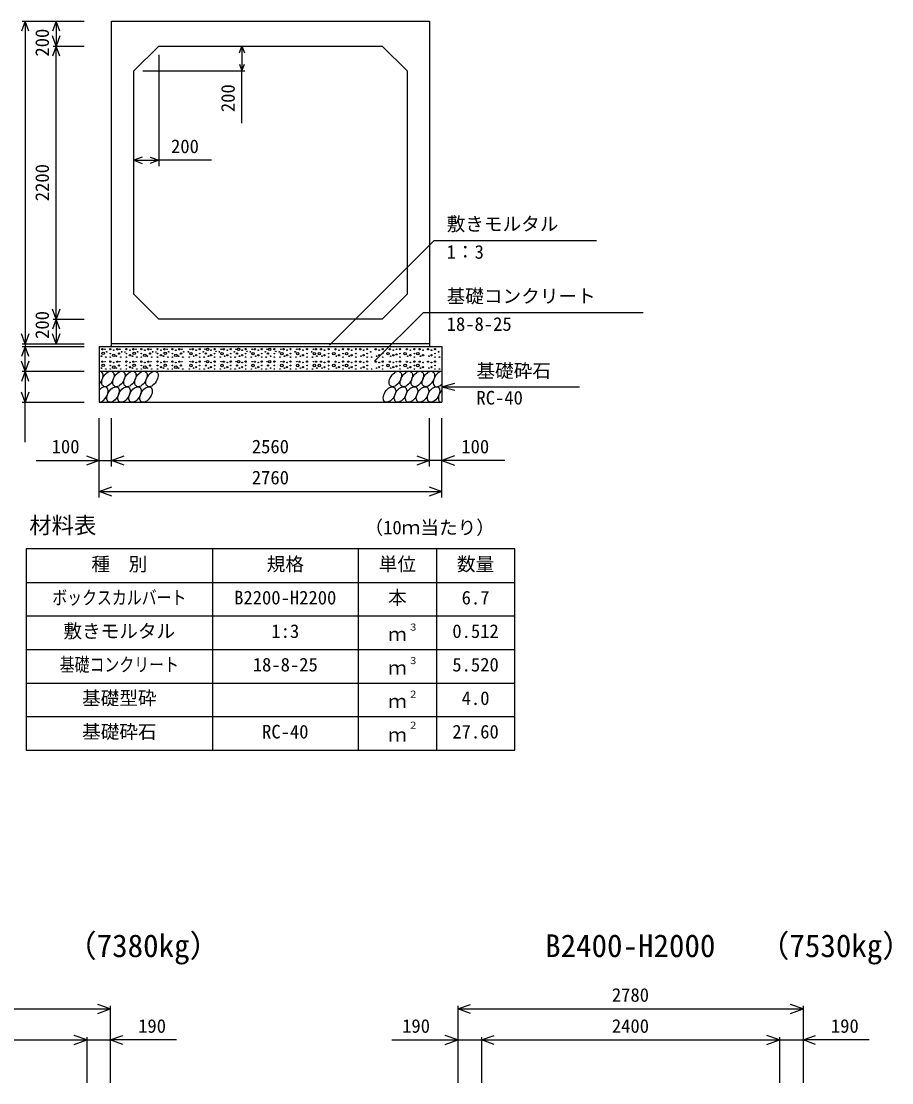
# Model space of a CAD drawing. Units: millimetres, scale not verified. Extents: x -100800 to 100800, y -35640 to 35640.
# Drawn here: x 81432 to 88444, y 17928 to 26480 of the extents above; entities that cross this region are included whole.
import ezdxf
from ezdxf.enums import TextEntityAlignment as Align

# ---------------------------------------------------------------- set-up
doc = ezdxf.new("R2010")
doc.units = ezdxf.units.MM
doc.header["$LTSCALE"] = 120
for name, color, linetype, lineweight in [('0-0_DIM', 7, 'Continuous', 25), ('0-2_HATCH', 6, 'Continuous', 25), ('0-3_HYO', 3, 'Continuous', 25), ('0-4_HYO2', 4, 'Continuous', 25), ('0-5_OUTLINE', 3, 'Continuous', 25), ('0-7_TXT', 7, 'Continuous', 25)]:
    doc.layers.add(name, color=color, linetype=linetype, lineweight=lineweight)
doc.styles.add('ＭＳ ゴシック', font='')
doc.styles.get('ＭＳ ゴシック').set_extended_font_data('MS Gothic')

msp = doc.modelspace()

# ---------------------------------------------------------------- linework, layer by layer
at = {"layer": '0-0_DIM'}
for p, q in [((81439, 26480.3), (81939.1, 26480.3)), ((81463, 26480.3), (81463, 23880.3)), ((81713, 26480.3), (81713, 26280.3)), ((81689, 26280.3), (81939.1, 26280.3)), ((81713, 24080.3), (81713, 26280.3)), ((83209.5, 26280.3), (83209.5, 26080.3)), ((82539.1, 26208.3), (82539.1, 25311.7)), ((82411.1, 26080.3), (83233.5, 26080.3)), ((83209.5, 25659.5), (83209.5, 26080.3)), ((82339.1, 25359.7), (82539.1, 25359.7)), ((82963.2, 25359.7), (82539.1, 25359.7)), ((84759, 24714.2), (83914.9, 23870.2)), ((84759, 24714.2), (86064.7, 24714.2)), ((84671.3, 24133.1), (84278.5, 23740.3)), ((84671.3, 24133.1), (86440.3, 24133.1)), ((81689, 24080.3), (81939.1, 24080.3)), ((81713, 24080.3), (81713, 23880.3)), ((81439, 23880.3), (81939.1, 23880.3)), ((81463, 23880.3), (81463, 23860.3)), ((81439, 23860.3), (81939.1, 23860.3)), ((81463, 23660.3), (81463, 23860.3)), ((81439, 23660.3), (81939.1, 23660.3)), ((81463, 23660.3), (81463, 23410.3)), ((84819.1, 23535.3), (84923.4, 23563.3)), ((84819.1, 23535.3), (85928, 23535.3)), ((84819.1, 23535.3), (84923.4, 23507.3)), ((81439, 23410.3), (81939.1, 23410.3)), ((81463, 23088.2), (81463, 23410.3)), ((82059.1, 22643.1), (82059.1, 23282.7)), ((82159.1, 22893.1), (82159.1, 23282.7)), ((84719.1, 22893.1), (84719.1, 23282.7)), ((84819.1, 22643.1), (84819.1, 23282.7)), ((81551.1, 22941.1), (82059.1, 22941.1)), ((82059.1, 22941.1), (82159.1, 22941.1)), ((82159.1, 22941.1), (84719.1, 22941.1)), ((82059.1, 22691.1), (84819.1, 22691.1)), ((79369.1, 18522.6), (82149.1, 18522.6)), ((82149.1, 18546.6), (82149.1, 17928)), ((84949.1, 18546.6), (84949.1, 17928)), ((84949.1, 18522.6), (87729.1, 18522.6)), ((87729.1, 18546.6), (87729.1, 17928)), ((81959.1, 18296.6), (81959.1, 17928)), ((82681.8, 18272.6), (82149.1, 18272.6)), ((84416.4, 18272.6), (84949.1, 18272.6)), ((85139.1, 18296.6), (85139.1, 17928)), ((87539.1, 18296.6), (87539.1, 17928)), ((88261.8, 18272.6), (87729.1, 18272.6))]:
    msp.add_line(p, q, dxfattribs=at)
for points in [[(81492.6, 26399.1), (81463, 26480.3), (81433.5, 26399.1)], [(81742.6, 26399.1), (81713, 26480.3), (81683.5, 26399.1)], [(81742.6, 26361.5), (81713, 26280.3), (81683.5, 26361.5)], [(81742.6, 26199.1), (81713, 26280.3), (81683.5, 26199.1)], [(83189.8, 26226.2), (83209.5, 26280.3), (83229.2, 26226.2)], [(83189.8, 26134.4), (83209.5, 26080.3), (83229.2, 26134.4)], [(82406.8, 25384.3), (82339.1, 25359.7), (82406.8, 25335)], [(82471.4, 25384.3), (82539.1, 25359.7), (82471.4, 25335)], [(81742.6, 24161.5), (81713, 24080.3), (81683.5, 24161.5)], [(81742.6, 23999.1), (81713, 24080.3), (81683.5, 23999.1)], [(81492.6, 23961.5), (81463, 23880.3), (81433.5, 23961.5)], [(81742.6, 23961.5), (81713, 23880.3), (81683.5, 23961.5)], [(81492.6, 23779.1), (81463, 23860.3), (81433.5, 23779.1)], [(81492.6, 23741.5), (81463, 23660.3), (81433.5, 23741.5)], [(81492.6, 23579.1), (81463, 23660.3), (81433.5, 23579.1)], [(81492.6, 23491.5), (81463, 23410.3), (81433.5, 23491.5)], [(81957.6, 22978), (82059.1, 22941.1), (81957.6, 22904.1)], [(82260.6, 22904.1), (82159.1, 22941.1), (82260.6, 22978)], [(84617.6, 22978), (84719.1, 22941.1), (84617.6, 22904.1)], [(85327.1, 22941.1), (84819.1, 22941.1), (84719.1, 22941.1)], [(84920.6, 22978), (84819.1, 22941.1), (84920.6, 22904.1)], [(82160.6, 22654.1), (82059.1, 22691.1), (82160.6, 22728)], [(84717.6, 22728), (84819.1, 22691.1), (84717.6, 22654.1)], [(82047.6, 18485.7), (82149.1, 18522.6), (82047.6, 18559.6)], [(85050.6, 18485.7), (84949.1, 18522.6), (85050.6, 18559.6)], [(87627.6, 18485.7), (87729.1, 18522.6), (87627.6, 18559.6)], [(81857.6, 18235.7), (81959.1, 18272.6), (81857.6, 18309.6)], [(82250.6, 18235.7), (82149.1, 18272.6), (82250.6, 18309.6)], [(84847.6, 18235.7), (84949.1, 18272.6), (84847.6, 18309.6)], [(85240.6, 18235.7), (85139.1, 18272.6), (85240.6, 18309.6)], [(87437.6, 18235.7), (87539.1, 18272.6), (87437.6, 18309.6)], [(87830.6, 18235.7), (87729.1, 18272.6), (87830.6, 18309.6)], [(79369.1, 18272.6), (79559.1, 18272.6), (81959.1, 18272.6), (82149.1, 18272.6)], [(84949.1, 18272.6), (85139.1, 18272.6), (87539.1, 18272.6), (87729.1, 18272.6)]]:
    msp.add_lwpolyline(points, dxfattribs=at)
at = {"layer": '0-2_HATCH'}
for centre, radius in [((82078.1, 23782.3), 2.5), ((82085.1, 23837.5), 5), ((82091.7, 23804.5), 10), ((82106.2, 23837.5), 2.5), ((82113.2, 23774.4), 2.5), ((82120.2, 23816.5), 2.5), ((82149.1, 23838.4), 5), ((82149.1, 23802.5), 2.5), ((82149.1, 23774.4), 2.5), ((82177.1, 23789.3), 10), ((82177.1, 23830.5), 2.5), ((82198.1, 23782.3), 2.5), ((82205.1, 23837.5), 5), ((82219.2, 23802.5), 5), ((82226.2, 23837.5), 2.5), ((82233.2, 23774.4), 2.5), ((82240.2, 23816.5), 2.5), ((82266.7, 23815.6), 2.5), ((82279.1, 23838.4), 5), ((82279.1, 23802.5), 2.5), ((82279.1, 23774.4), 2.5), ((82307.1, 23789.3), 5), ((82307.1, 23830.5), 2.5), ((82328.1, 23782.3), 2.5), ((82335.1, 23837.5), 5), ((82341.7, 23804.5), 10), ((82356.2, 23837.5), 2.5), ((82363.2, 23774.4), 2.5), ((82370.2, 23816.5), 2.5), ((82399.1, 23838.4), 5), ((82399.1, 23802.5), 2.5), ((82399.1, 23774.4), 2.5), ((82427.1, 23789.3), 10), ((82427.1, 23830.5), 2.5), ((82448.1, 23782.3), 2.5), ((82455.1, 23837.5), 5), ((82469.2, 23802.5), 5), ((82476.2, 23837.5), 2.5), ((82483.2, 23774.4), 2.5), ((82490.2, 23816.5), 2.5), ((82516.7, 23815.6), 2.5), ((82529.1, 23838.4), 5), ((82529.1, 23802.5), 2.5), ((82529.1, 23774.4), 2.5), ((82557.1, 23789.3), 5), ((82557.1, 23830.5), 2.5), ((82578.1, 23782.3), 2.5), ((82585.1, 23837.5), 5), ((82591.7, 23804.5), 10), ((82606.2, 23837.5), 2.5), ((82613.2, 23774.4), 2.5), ((82620.2, 23816.5), 2.5), ((82649.1, 23838.4), 5), ((82649.1, 23802.5), 2.5), ((82649.1, 23774.4), 2.5), ((82677.1, 23789.3), 10), ((82677.1, 23830.5), 2.5), ((82698.1, 23782.3), 2.5), ((82705.1, 23837.5), 5), ((82719.2, 23802.5), 5), ((82726.2, 23837.5), 2.5), ((82733.2, 23774.4), 2.5), ((82740.2, 23816.5), 2.5), ((82778, 23816.5), 2.5), ((82785, 23774.4), 2.5), ((82799, 23802.5), 10), ((82792, 23837.5), 2.5), ((82813.1, 23837.5), 5), ((82820.1, 23782.3), 2.5), ((82841.1, 23789.3), 5), ((82841.1, 23830.5), 2.5), ((82869.1, 23838.4), 5), ((82869.1, 23802.5), 2.5), ((82869.1, 23774.4), 2.5), ((82898, 23816.5), 2.5), ((82905, 23774.4), 2.5), ((82912, 23837.5), 2.5), ((82919, 23802.5), 5), ((82933.1, 23837.5), 10), ((82940.1, 23782.3), 2.5), ((82961.1, 23789.3), 5), ((82961.1, 23830.5), 2.5), ((82989.1, 23838.4), 5), ((82989.1, 23802.5), 2.5), ((82989.1, 23774.4), 2.5), ((83000.5, 23820.8), 2.5), ((83028, 23816.5), 2.5), ((83035, 23774.4), 2.5), ((83049, 23802.5), 10), ((83042, 23837.5), 2.5), ((83063.1, 23837.5), 5), ((83070.1, 23782.3), 2.5), ((83091.1, 23789.3), 5), ((83091.1, 23830.5), 2.5), ((83119.1, 23838.4), 5), ((83119.1, 23802.5), 2.5), ((83119.1, 23774.4), 2.5), ((83148, 23816.5), 2.5), ((83155, 23774.4), 2.5), ((83162, 23837.5), 2.5), ((83169, 23802.5), 5), ((83183.1, 23837.5), 10), ((83190.1, 23782.3), 2.5), ((83211.1, 23789.3), 5), ((83211.1, 23830.5), 2.5), ((83239.1, 23838.4), 5), ((83239.1, 23802.5), 2.5), ((83239.1, 23774.4), 2.5), ((83250.5, 23820.8), 2.5), ((83278, 23816.5), 2.5), ((83285, 23774.4), 2.5), ((83299, 23802.5), 10), ((83292, 23837.5), 2.5), ((83313.1, 23837.5), 5), ((83320.1, 23782.3), 2.5), ((83341.1, 23789.3), 5), ((83341.1, 23830.5), 2.5), ((83369.1, 23838.4), 5), ((83369.1, 23802.5), 2.5), ((83369.1, 23774.4), 2.5), ((83398, 23816.5), 2.5), ((83405, 23774.4), 2.5), ((83412, 23837.5), 2.5), ((83419, 23802.5), 5), ((83433.1, 23837.5), 10), ((83440.1, 23782.3), 2.5), ((83471, 23838.4), 5), ((83471, 23802.5), 2.5), ((83471, 23774.4), 2.5), ((83482.3, 23820.8), 2.5), ((83509.8, 23816.5), 2.5), ((83516.8, 23774.4), 2.5), ((83530.9, 23802.5), 10), ((83523.9, 23837.5), 2.5), ((83544.9, 23837.5), 5), ((83551.9, 23782.3), 2.5), ((83572.9, 23789.3), 5), ((83572.9, 23830.5), 2.5), ((83601, 23838.4), 5), ((83601, 23802.5), 2.5), ((83601, 23774.4), 2.5), ((83637.9, 23816.5), 2.5), ((83644.9, 23774.4), 2.5), ((83658.9, 23802.5), 10), ((83651.9, 23837.5), 2.5), ((83672.9, 23837.5), 5), ((83680, 23782.3), 2.5), ((83701, 23789.3), 5), ((83701, 23830.5), 2.5), ((83733.9, 23838.4), 5), ((83733.9, 23802.5), 2.5), ((83733.9, 23774.4), 2.5), ((83770.8, 23816.5), 2.5), ((83777.8, 23774.4), 2.5), ((83791.9, 23802.5), 10), ((83784.8, 23837.5), 2.5), ((83805.9, 23837.5), 5), ((83812.9, 23782.3), 2.5), ((83832.5, 23802.5), 10), ((83846.5, 23837.5), 5), ((83853.6, 23782.3), 2.5), ((83874.6, 23789.3), 5), ((83874.6, 23830.5), 2.5), ((83907.5, 23838.4), 5), ((83907.5, 23802.5), 2.5), ((83907.5, 23774.4), 2.5), ((83949.4, 23802.5), 10), ((83963.4, 23837.5), 5), ((83970.4, 23782.3), 2.5), ((83991.4, 23789.3), 5), ((83991.4, 23830.5), 2.5), ((84024.3, 23838.4), 5), ((84024.3, 23802.5), 2.5), ((84024.3, 23774.4), 2.5), ((84052.1, 23802.5), 10), ((84066.1, 23837.5), 5), ((84073.1, 23782.3), 2.5), ((84094.1, 23789.3), 5), ((84094.1, 23830.5), 2.5), ((84127, 23838.4), 5), ((84127, 23802.5), 2.5), ((84127, 23774.4), 2.5), ((84162.3, 23837.5), 5), ((84169.3, 23782.3), 2.5), ((84190.3, 23789.3), 5), ((84190.3, 23830.5), 2.5), ((84218.4, 23838.4), 5), ((84218.4, 23802.5), 2.5), ((84218.4, 23774.4), 2.5), ((84247.2, 23816.5), 2.5), ((84254.2, 23774.4), 2.5), ((84287.1, 23837.5), 5), ((84294.1, 23782.3), 2.5), ((84315.1, 23789.3), 5), ((84315.1, 23830.5), 2.5), ((84343.2, 23838.4), 5), ((84343.2, 23802.5), 2.5), ((84343.2, 23774.4), 2.5), ((84386.5, 23802.5), 10), ((84400.5, 23837.5), 5), ((84407.5, 23782.3), 2.5), ((84428.6, 23789.3), 5), ((84428.6, 23830.5), 2.5), ((84454.7, 23796.3), 5), ((84454.7, 23837.5), 2.5), ((84482, 23838.4), 5), ((84482, 23802.5), 2.5), ((84482, 23774.4), 2.5), ((84523.9, 23802.5), 10), ((84537.9, 23837.5), 5), ((84545, 23782.3), 2.5), ((84566, 23789.3), 5), ((84566, 23830.5), 2.5), ((84598.9, 23838.4), 5), ((84598.9, 23802.5), 2.5), ((84598.9, 23774.4), 2.5), ((84626.6, 23802.5), 10), ((84640.6, 23837.5), 5), ((84647.6, 23782.3), 2.5), ((84668.7, 23789.3), 5), ((84668.7, 23830.5), 2.5), ((84708.4, 23837.5), 5), ((84715.4, 23782.3), 2.5), ((84736.4, 23789.3), 5), ((84736.4, 23830.5), 2.5), ((84764.5, 23838.4), 5), ((84764.5, 23802.5), 2.5), ((84764.5, 23774.4), 2.5), ((84793.4, 23816.5), 2.5), ((84800.4, 23774.4), 2.5), ((82085.1, 23737.5), 5), ((82091.7, 23708.4), 10), ((82106.2, 23737.5), 2.5), ((82149.1, 23738.4), 5), ((82149.1, 23706.4), 2.5), ((82177.1, 23693.2), 10), ((82177.1, 23730.5), 2.5), ((82205.1, 23737.5), 5), ((82219.2, 23706.4), 5), ((82226.2, 23737.5), 2.5), ((82279.1, 23738.4), 5), ((82279.1, 23706.4), 2.5), ((82307.1, 23693.2), 5), ((82307.1, 23730.5), 2.5), ((82335.1, 23737.5), 5), ((82341.7, 23708.4), 10), ((82356.2, 23737.5), 2.5), ((82399.1, 23738.4), 5), ((82399.1, 23706.4), 2.5), ((82427.1, 23693.2), 10), ((82427.1, 23730.5), 2.5), ((82455.1, 23737.5), 5), ((82469.2, 23706.4), 5), ((82476.2, 23737.5), 2.5), ((82529.1, 23738.4), 5), ((82529.1, 23706.4), 2.5), ((82557.1, 23693.2), 5), ((82557.1, 23730.5), 2.5), ((82585.1, 23737.5), 5), ((82591.7, 23708.4), 10), ((82606.2, 23737.5), 2.5), ((82649.1, 23738.4), 5), ((82649.1, 23706.4), 2.5), ((82677.1, 23693.2), 10), ((82677.1, 23730.5), 2.5), ((82705.1, 23737.5), 5), ((82719.2, 23706.4), 5), ((82726.2, 23737.5), 2.5), ((82799, 23706.4), 10), ((82792, 23737.5), 2.5), ((82813.1, 23737.5), 5), ((82841.1, 23693.2), 5), ((82841.1, 23730.5), 2.5), ((82869.1, 23738.4), 5), ((82869.1, 23706.4), 2.5), ((82912, 23737.5), 2.5), ((82919, 23706.4), 5), ((82933.1, 23737.5), 10), ((82961.1, 23693.2), 5), ((82961.1, 23730.5), 2.5), ((82989.1, 23738.4), 5), ((82989.1, 23706.4), 2.5), ((83049, 23706.4), 10), ((83042, 23737.5), 2.5), ((83063.1, 23737.5), 5), ((83091.1, 23693.2), 5), ((83091.1, 23730.5), 2.5), ((83119.1, 23738.4), 5), ((83119.1, 23706.4), 2.5), ((83162, 23737.5), 2.5), ((83169, 23706.4), 5), ((83183.1, 23737.5), 10), ((83211.1, 23693.2), 5), ((83211.1, 23730.5), 2.5), ((83239.1, 23738.4), 5), ((83239.1, 23706.4), 2.5), ((83299, 23706.4), 10), ((83292, 23737.5), 2.5), ((83313.1, 23737.5), 5), ((83341.1, 23693.2), 5), ((83341.1, 23730.5), 2.5), ((83369.1, 23738.4), 5), ((83369.1, 23706.4), 2.5), ((83412, 23737.5), 2.5), ((83419, 23706.4), 5), ((83433.1, 23737.5), 10), ((83471, 23738.4), 5), ((83471, 23706.4), 2.5), ((83530.9, 23706.4), 10), ((83523.9, 23737.5), 2.5), ((83544.9, 23737.5), 5), ((83572.9, 23693.2), 5), ((83572.9, 23730.5), 2.5), ((83601, 23738.4), 5), ((83601, 23706.4), 2.5), ((83658.9, 23706.4), 10), ((83651.9, 23737.5), 2.5), ((83672.9, 23737.5), 5), ((83701, 23693.2), 5), ((83701, 23730.5), 2.5), ((83733.9, 23738.4), 5), ((83733.9, 23706.4), 2.5), ((83791.9, 23706.4), 10), ((83784.8, 23737.5), 2.5), ((83805.9, 23737.5), 5), ((83832.5, 23706.4), 10), ((83846.5, 23737.5), 5), ((83874.6, 23693.2), 5), ((83874.6, 23730.5), 2.5), ((83907.5, 23738.4), 5), ((83907.5, 23706.4), 2.5), ((83949.4, 23706.4), 10), ((83963.4, 23737.5), 5), ((83991.4, 23693.2), 5), ((83991.4, 23730.5), 2.5), ((84024.3, 23738.4), 5), ((84024.3, 23706.4), 2.5), ((84052.1, 23706.4), 10), ((84066.1, 23737.5), 5), ((84094.1, 23693.2), 5), ((84094.1, 23730.5), 2.5), ((84127, 23738.4), 5), ((84127, 23706.4), 2.5), ((84162.3, 23737.5), 5), ((84190.3, 23693.2), 5), ((84190.3, 23730.5), 2.5), ((84218.4, 23738.4), 5), ((84218.4, 23706.4), 2.5), ((84287.1, 23737.5), 5), ((84315.1, 23693.2), 5), ((84315.1, 23730.5), 2.5), ((84343.2, 23738.4), 5), ((84343.2, 23706.4), 2.5), ((84386.5, 23706.4), 10), ((84400.5, 23737.5), 5), ((84428.6, 23693.2), 5), ((84428.6, 23730.5), 2.5), ((84454.7, 23700.2), 5), ((84454.7, 23737.5), 2.5), ((84482, 23738.4), 5), ((84482, 23706.4), 2.5), ((84523.9, 23706.4), 10), ((84537.9, 23737.5), 5), ((84566, 23693.2), 5), ((84566, 23730.5), 2.5), ((84598.9, 23738.4), 5), ((84598.9, 23706.4), 2.5), ((84626.6, 23706.4), 10), ((84640.6, 23737.5), 5), ((84668.7, 23693.2), 5), ((84668.7, 23730.5), 2.5), ((84708.4, 23737.5), 5), ((84736.4, 23693.2), 5), ((84736.4, 23730.5), 2.5), ((84764.5, 23738.4), 5), ((84764.5, 23706.4), 2.5), ((82078.1, 23686.2), 2.5), ((82113.2, 23678.4), 2.5), ((82149.1, 23678.4), 2.5), ((82198.1, 23686.2), 2.5), ((82233.2, 23678.4), 2.5), ((82279.1, 23678.4), 2.5), ((82328.1, 23686.2), 2.5), ((82363.2, 23678.4), 2.5), ((82399.1, 23678.4), 2.5), ((82448.1, 23686.2), 2.5), ((82483.2, 23678.4), 2.5), ((82529.1, 23678.4), 2.5), ((82578.1, 23686.2), 2.5), ((82613.2, 23678.4), 2.5), ((82649.1, 23678.4), 2.5), ((82698.1, 23686.2), 2.5), ((82733.2, 23678.4), 2.5), ((82785, 23678.4), 2.5), ((82820.1, 23686.2), 2.5), ((82869.1, 23678.4), 2.5), ((82905, 23678.4), 2.5), ((82940.1, 23686.2), 2.5), ((82989.1, 23678.4), 2.5), ((83035, 23678.4), 2.5), ((83070.1, 23686.2), 2.5), ((83119.1, 23678.4), 2.5), ((83155, 23678.4), 2.5), ((83190.1, 23686.2), 2.5), ((83239.1, 23678.4), 2.5), ((83285, 23678.4), 2.5), ((83320.1, 23686.2), 2.5), ((83369.1, 23678.4), 2.5), ((83405, 23678.4), 2.5), ((83440.1, 23686.2), 2.5), ((83471, 23678.4), 2.5), ((83516.8, 23678.4), 2.5), ((83551.9, 23686.2), 2.5), ((83601, 23678.4), 2.5), ((83644.9, 23678.4), 2.5), ((83680, 23686.2), 2.5), ((83733.9, 23678.4), 2.5), ((83777.8, 23678.4), 2.5), ((83812.9, 23686.2), 2.5), ((83853.6, 23686.2), 2.5), ((83907.5, 23678.4), 2.5), ((83970.4, 23686.2), 2.5), ((84024.3, 23678.4), 2.5), ((84073.1, 23686.2), 2.5), ((84127, 23678.4), 2.5), ((84169.3, 23686.2), 2.5), ((84218.4, 23678.4), 2.5), ((84254.2, 23678.4), 2.5), ((84294.1, 23686.2), 2.5), ((84343.2, 23678.4), 2.5), ((84407.5, 23686.2), 2.5), ((84482, 23678.4), 2.5), ((84545, 23686.2), 2.5), ((84598.9, 23678.4), 2.5), ((84647.6, 23686.2), 2.5), ((84715.4, 23686.2), 2.5), ((84764.5, 23678.4), 2.5), ((84800.4, 23678.4), 2.5)]:
    msp.add_circle(centre, radius, dxfattribs=at)
for centre, start_param, end_param in [((82040.8, 23597.8), 4.335544, 6.724593), ((84799.8, 23597.8), 0.419949, 4.357003), ((82082.3, 23472.8), 3.496422, 7.58605), ((84841.4, 23472.8), 1.28053, 3.496422)]:
    msp.add_ellipse(centre, major_axis=(36.4, 58.9), ratio=0.5792, start_param=start_param, end_param=end_param, dxfattribs=at)
for centre in [(82129.5, 23597.8), (82218.2, 23597.8), (82306.9, 23597.8), (82395.6, 23597.8), (82484.3, 23597.8), (84445, 23597.8), (84533.7, 23597.8), (84622.4, 23597.8), (84711.1, 23597.8), (82171, 23472.8), (82259.7, 23472.8), (82348.4, 23472.8), (82437.1, 23472.8), (84397.9, 23472.8), (84486.6, 23472.8), (84575.3, 23472.8), (84664, 23472.8), (84752.7, 23472.8)]:
    msp.add_ellipse(centre, major_axis=(36.4, 58.9), ratio=0.5792, dxfattribs=at)
at = {"layer": '0-3_HYO'}
for p, q in [((82971.6, 22228.6), (82971.6, 20608.6)), ((84146.6, 22228.6), (84146.6, 20608.6)), ((84776.6, 22228.6), (84776.6, 20608.6)), ((81471.6, 21958.6), (85406.6, 21958.6))]:
    msp.add_line(p, q, dxfattribs=at)
msp.add_lwpolyline([(81471.6, 20608.6), (85406.6, 20608.6), (85406.6, 22228.6), (81471.6, 22228.6)], close=True, dxfattribs=at)
at = {"layer": '0-4_HYO2'}
for p, q in [((81471.6, 21688.6), (85406.6, 21688.6)), ((81471.6, 21418.6), (85406.6, 21418.6)), ((81471.6, 21148.6), (85406.6, 21148.6)), ((81471.6, 20878.6), (85406.6, 20878.6))]:
    msp.add_line(p, q, dxfattribs=at)
at = {"layer": '0-5_OUTLINE'}
for p, q in [((82159.1, 23860.3), (82159.1, 26480.3)), ((82339.1, 26080.3), (82539.1, 26280.3)), ((82539.1, 26280.3), (84339.1, 26280.3)), ((84339.1, 26280.3), (84539.1, 26080.3)), ((82339.1, 24280.3), (82339.1, 26080.3)), ((84539.1, 26080.3), (84539.1, 24280.3)), ((82539.1, 24080.3), (82339.1, 24280.3)), ((84539.1, 24280.3), (84339.1, 24080.3)), ((84339.1, 24080.3), (82539.1, 24080.3)), ((84719.1, 23880.3), (82159.1, 23880.3)), ((82059.1, 23860.3), (82059.1, 23410.3)), ((82059.1, 23860.3), (84819.1, 23860.3)), ((84819.1, 23860.3), (84819.1, 23410.3)), ((82059.1, 23660.3), (84819.1, 23660.3)), ((82059.1, 23410.3), (84819.1, 23410.3))]:
    msp.add_line(p, q, dxfattribs=at)
msp.add_lwpolyline([(82159.1, 26480.3), (84719.1, 26480.3), (84719.1, 23860.3)], dxfattribs=at)

# ---------------------------------------------------------------- texts
at = {"layer": '0-0_DIM', "style": 'ＭＳ ゴシック'}
for s, p in [('200', (81688, 26195.6)), ('200', (83184.5, 25748)), ('2200', (81688, 25030.3)), ('200', (81688, 23921.1))]:
    msp.add_text(s, height=110, rotation=90, dxfattribs=at).set_placement(p, align=Align.BOTTOM_LEFT)
for s, p in [('200', (82638.3, 25384.7)), ('敷きモルタル', (84858.6, 24759.2)), ('1：3', (84858.6, 24534)), ('基礎コンクリート', (84858.6, 24178)), ('18-8-25', (84858.6, 23952.9)), ('基礎砕石', (85098.3, 23576.5)), ('RC-40', (85098.3, 23358.9)), ('100', (81676.7, 22966.1)), ('2560', (83289.1, 22966.1)), ('100', (84976.5, 22966.1)), ('2760', (83289.1, 22716.1)), ('2780', (86189.1, 18547.6)), ('190', (82373.4, 18297.6)), ('190', (84499.8, 18297.6)), ('2400', (86189.1, 18297.6)), ('190', (87953.4, 18297.6))]:
    msp.add_text(s, height=110, dxfattribs=at).set_placement(p, align=Align.BOTTOM_LEFT)
at = {"layer": '0-7_TXT', "style": 'ＭＳ ゴシック'}
for s, height, p in [('材料表', 132, (81496.6, 22313.6)), ('（10ｍ当たり）', 110, (84196.6, 22313.6)), ('種\u3000別', 110, (81996.6, 22018.6)), ('規格', 110, (83409.1, 22018.6)), ('単位', 110, (84311.6, 22018.6)), ('数量', 110, (84941.6, 22018.6)), ('本', 110, (84386.6, 21748.6)), ('B2200-H2200', 110, (83146.6, 21748.6)), ('6.7', 110, (84979.1, 21748.6)), ('敷きモルタル', 110, (81771.6, 21478.6)), ('1:3', 110, (83446.6, 21478.6)), ('ｍ', 110, (84386.6, 21453.6)), ('３', 55, (84550.5, 21554.5)), ('0.512', 110, (84904.1, 21478.6)), ('18-8-25', 110, (83296.6, 21208.6)), ('ｍ', 110, (84386.6, 21183.6)), ('３', 55, (84550.5, 21284.5)), ('5.520', 110, (84904.1, 21208.6)), ('基礎型砕', 110, (81921.6, 20938.6)), ('２', 55, (84550.5, 21014.5)), ('4.0', 110, (84979.1, 20938.6)), ('ｍ', 110, (84386.6, 20913.6)), ('基礎砕石', 110, (81921.6, 20668.6)), ('RC-40', 110, (83371.6, 20668.6)), ('２', 55, (84550.5, 20764.5)), ('27.60', 110, (84904.1, 20668.6)), ('ｍ', 110, (84386.6, 20643.6)), ('（7380kg）', 183.3, (81789.3, 18885.3)), ('B2400-H2000', 183.3, (85651.6, 18885.3)), ('（7530kg）', 183.3, (87369.3, 18885.3))]:
    msp.add_text(s, height=height, dxfattribs=at).set_placement(p, align=Align.BOTTOM_LEFT)
at = {"layer": '0-7_TXT', "style": 'ＭＳ ゴシック', "width": 0.8}
for s, p in [('ボックスカルバート', (81681.6, 21748.6)), ('基礎コンクリート', (81741.6, 21208.6))]:
    msp.add_text(s, height=110, dxfattribs=at).set_placement(p, align=Align.BOTTOM_LEFT)

doc.saveas('drawing.dxf')
